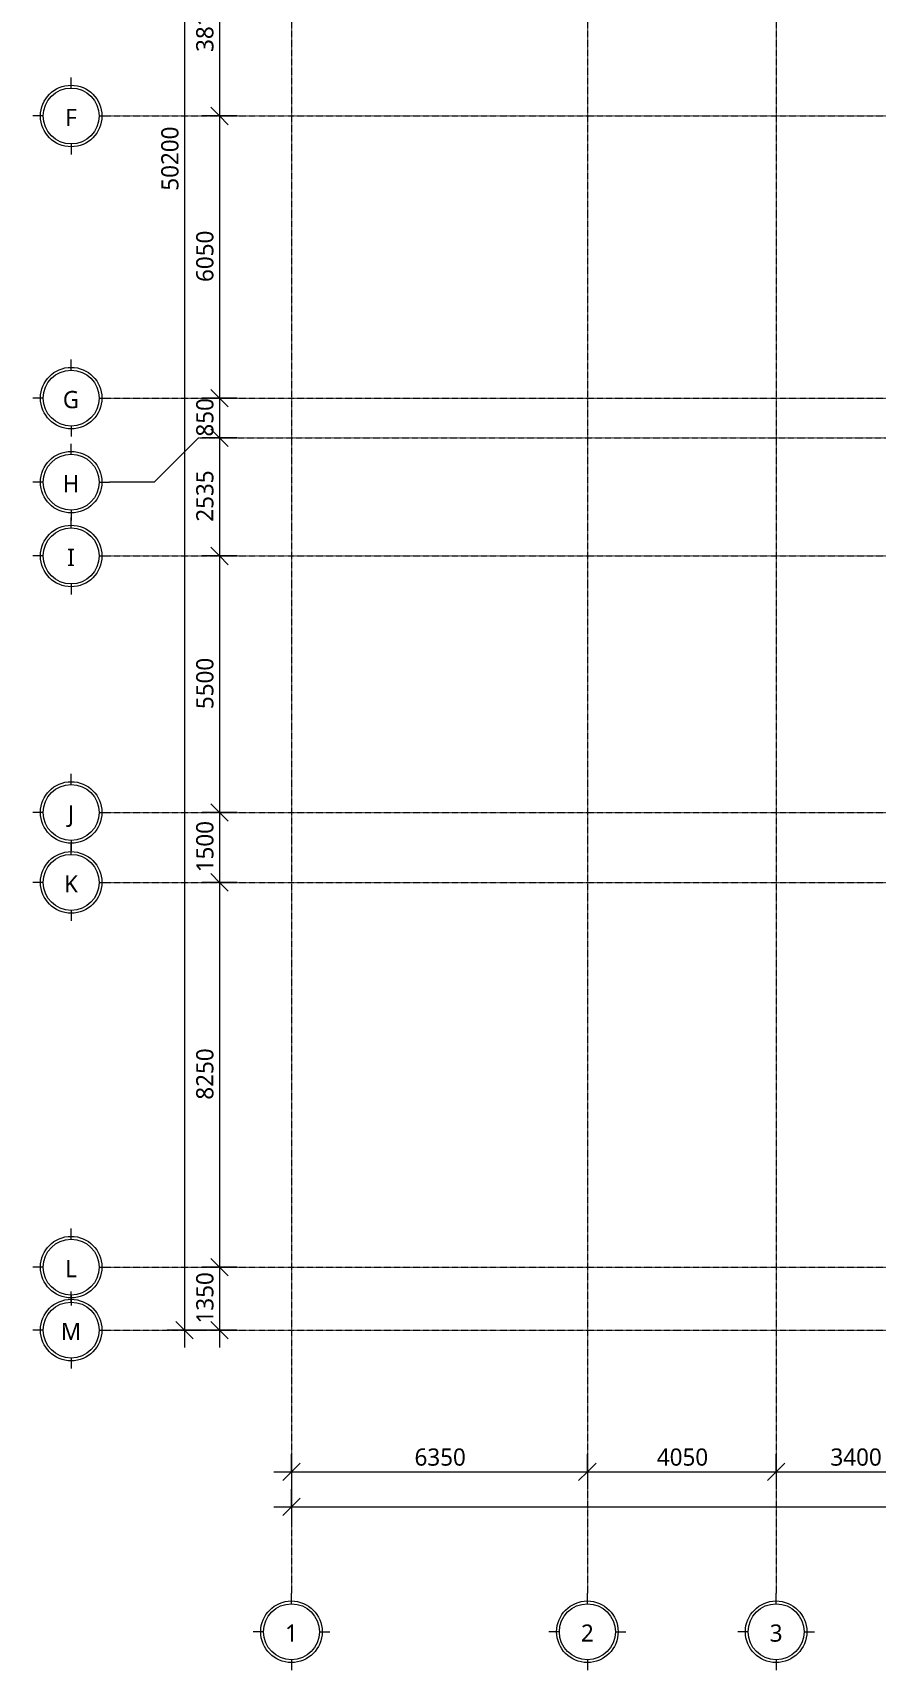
# Model space of a CAD drawing. Header units: millimetres. Extents: x -53802 to 55300, y -23895 to 35510.
# Drawn here: x -53802 to -35723, y -23895 to 11220 of the extents above; entities that cross this region are included whole.
import ezdxf

# ---------------------------------------------------------------- set-up
doc = ezdxf.new("R2010")
doc.units = ezdxf.units.MM
doc.linetypes.add('Ligne de quadrillage', pattern=[22.225, 12.7, -3.175, 3.175, -3.175])
for name, color, linetype, lineweight in [('A-010-D_DIM', 211, 'Continuous', 5), ('A-010-D_DIM-150', 211, 'Continuous', 5), ('Z-030-M_GRID', 191, 'Continuous', 5), ('Z-033_T_GRIDREF', 31, 'Continuous', 5)]:
    doc.layers.add(name, color=color, linetype=linetype, lineweight=lineweight)
doc.styles.add('Trebuchet MS_1', font='trebuc.ttf', dxfattribs={"height": 369.230769})
doc.dimstyles.new('ART-Cotes_linéaires', dxfattribs={"dimscale": 304.8, "dimtxt": 375, "dimasz": 1.230315, "dimexe": 1.230315, "dimexo": 0.0625, "dimgap": 0.098425, "dimtad": 1, "dimdec": 0, "dimdsep": 46, "dimtxsty": 'Trebuchet MS_1', "dimblk1": 'OBLIQUE', "dimblk2": 'OBLIQUE', "dimsah": 1, "dimcen": 0.09, "dimdle": 1.230315, "dimazin": 0, "dimtfac": 1, "dimtdec": 4, "dimtix": 1, "dimtmove": 0, "dimatfit": 3, "dimfxl": 1.230315, "dimfxlon": 1, "dimtvp": 1, "dimtolj": 1, "dimtzin": 0, "dimarcsym": 2})

# ---------------------------------------------------------------- blocks, each defined once
blk = doc.blocks.new('Grid - End of the grid line - Circle-4360-4_025 - 02F - BOTTOM REINFORCEMENT')
at = {"layer": 'Z-033_T_GRIDREF'}
for p, q in [((0, 4), (0, 5.5)), ((-4, 0), (-5.5, 0)), ((4, 0), (5.5, 0)), ((0, -4), (0, -5.5))]:
    blk.add_line(p, q, dxfattribs=at)
for radius in [4.4, 4]:
    blk.add_circle((0, 0), radius, dxfattribs=at)
blk = doc.blocks.new('DIMBLOCK1-4_025 - 02F - BOTTOM REINFORCEMENT')
at = {"layer": 'A-010-D_DIM-150', "transparency": 16777216}
for p, q in [((-48250, -19264), (-48250, -20014)), ((-48250, -19639), (-48250, -19264)), ((-41900, -19264), (-41900, -20014)), ((-41900, -19639), (-41900, -19264)), ((-48625, -19639), (-41900, -19639))]:
    blk.add_line(p, q, dxfattribs=at)
at = {"layer": 'A-010-D_DIM-150', "lineweight": 15, "transparency": 16777216}
for p, q in [((-48250, -19639), (-48438, -19827)), ((-48250, -19639), (-48063, -19452)), ((-41900, -19639), (-42088, -19827)), ((-41900, -19639), (-41713, -19452))]:
    blk.add_line(p, q, dxfattribs=at)
at = {"layer": 'A-010-D_DIM-150', "color": 0, "transparency": 16777216, "insert": (-45609, -19138), "char_height": 369.2, "width": 1281.36, "attachment_point": 1, "line_spacing_factor": 1.032839, "style": 'Trebuchet MS_1'}
blk.add_mtext('6350', dxfattribs=at)
blk = doc.blocks.new('_Oblique')
at = {"color": 0, "linetype": 'ByBlock', "lineweight": -2}
blk.add_line((-0.5, -0.5), (0.5, 0.5), dxfattribs=at)
blk = doc.blocks.new('DIMBLOCK2-4_025 - 02F - BOTTOM REINFORCEMENT')
at = {"layer": 'A-010-D_DIM-150', "transparency": 16777216}
for p, q in [((-41900, -19264), (-41900, -20014)), ((-41900, -19639), (-41900, -19264)), ((-37850, -19264), (-37850, -20014)), ((-37850, -19639), (-37850, -19264)), ((-41900, -19639), (-37850, -19639))]:
    blk.add_line(p, q, dxfattribs=at)
at = {"layer": 'A-010-D_DIM-150', "lineweight": 15, "transparency": 16777216}
for p, q in [((-41900, -19639), (-42088, -19827)), ((-41900, -19639), (-41713, -19452)), ((-37850, -19639), (-38038, -19827)), ((-37850, -19639), (-37663, -19452))]:
    blk.add_line(p, q, dxfattribs=at)
at = {"layer": 'A-010-D_DIM-150', "color": 0, "transparency": 16777216, "insert": (-40409, -19138), "char_height": 369.2, "width": 1281.36, "attachment_point": 1, "line_spacing_factor": 1.032839, "style": 'Trebuchet MS_1'}
blk.add_mtext('4050', dxfattribs=at)
blk = doc.blocks.new('DIMBLOCK3-4_025 - 02F - BOTTOM REINFORCEMENT')
at = {"layer": 'A-010-D_DIM-150', "transparency": 16777216}
for p, q in [((-37850, -19264), (-37850, -20014)), ((-37850, -19639), (-37850, -19264)), ((-34450, -19264), (-34450, -20014)), ((-34450, -19639), (-34450, -19264)), ((-37850, -19639), (-34450, -19639))]:
    blk.add_line(p, q, dxfattribs=at)
at = {"layer": 'A-010-D_DIM-150', "lineweight": 15, "transparency": 16777216}
for p, q in [((-37850, -19639), (-38038, -19827)), ((-37850, -19639), (-37663, -19452)), ((-34450, -19639), (-34638, -19827)), ((-34450, -19639), (-34263, -19452))]:
    blk.add_line(p, q, dxfattribs=at)
at = {"layer": 'A-010-D_DIM-150', "color": 0, "transparency": 16777216, "insert": (-36684, -19138), "char_height": 369.2, "width": 1281.36, "attachment_point": 1, "line_spacing_factor": 1.032839, "style": 'Trebuchet MS_1'}
blk.add_mtext('3400', dxfattribs=at)
blk = doc.blocks.new('DIMBLOCK19-4_025 - 02F - BOTTOM REINFORCEMENT')
at = {"layer": 'A-010-D_DIM-150', "transparency": 16777216}
for p, q in [((-48250, -20014), (-48250, -20764)), ((-48250, -20389), (-48250, -20014)), ((48250, -20014), (48250, -20764)), ((48250, -20389), (48250, -20014)), ((-48625, -20389), (48625, -20389))]:
    blk.add_line(p, q, dxfattribs=at)
at = {"layer": 'A-010-D_DIM-150', "lineweight": 15, "transparency": 16777216}
for p, q in [((-48250, -20389), (-48063, -20202)), ((48250, -20389), (48437, -20202)), ((-48250, -20389), (-48438, -20577)), ((48250, -20389), (48062, -20577))]:
    blk.add_line(p, q, dxfattribs=at)
at = {"layer": 'A-010-D_DIM-150', "color": 0, "transparency": 16777216, "insert": (-667, -19888), "char_height": 369.2, "width": 1601.69, "attachment_point": 1, "line_spacing_factor": 1.032839, "style": 'Trebuchet MS_1'}
blk.add_mtext('96500', dxfattribs=at)
blk = doc.blocks.new('DIMBLOCK24-4_025 - 02F - BOTTOM REINFORCEMENT')
at = {"layer": 'A-010-D_DIM-150', "lineweight": 15, "transparency": 16777216}
for p, q in [((-49793, 13250), (-49981, 13437)), ((-49793, 13250), (-49606, 13062)), ((-49793, 9435), (-49981, 9622)), ((-49793, 9435), (-49606, 9248))]:
    blk.add_line(p, q, dxfattribs=at)
at = {"layer": 'A-010-D_DIM-150', "transparency": 16777216}
for p, q in [((-49418, 13250), (-50168, 13250)), ((-49793, 13250), (-49793, 9435)), ((-49793, 13250), (-49418, 13250)), ((-49418, 9435), (-50168, 9435)), ((-49793, 9435), (-49418, 9435))]:
    blk.add_line(p, q, dxfattribs=at)
at = {"layer": 'A-010-D_DIM-150', "color": 0, "transparency": 16777216, "insert": (-50294, 10809), "char_height": 369.2, "width": 1281.36, "attachment_point": 1, "rotation": 90, "line_spacing_factor": 1.032839, "style": 'Trebuchet MS_1'}
blk.add_mtext('3815', dxfattribs=at)
blk = doc.blocks.new('DIMBLOCK25-4_025 - 02F - BOTTOM REINFORCEMENT')
at = {"layer": 'A-010-D_DIM-150', "lineweight": 15, "transparency": 16777216}
for p, q in [((-49793, 9435), (-49981, 9622)), ((-49793, 9435), (-49606, 9248)), ((-49793, 3385), (-49981, 3572)), ((-49793, 3385), (-49606, 3197))]:
    blk.add_line(p, q, dxfattribs=at)
at = {"layer": 'A-010-D_DIM-150', "transparency": 16777216}
for p, q in [((-49418, 9435), (-50168, 9435)), ((-49793, 9435), (-49793, 3385)), ((-49793, 9435), (-49418, 9435)), ((-49418, 3385), (-50168, 3385)), ((-49793, 3385), (-49418, 3385))]:
    blk.add_line(p, q, dxfattribs=at)
at = {"layer": 'A-010-D_DIM-150', "color": 0, "transparency": 16777216, "insert": (-50294, 5876), "char_height": 369.2, "width": 1281.36, "attachment_point": 1, "rotation": 90, "line_spacing_factor": 1.032839, "style": 'Trebuchet MS_1'}
blk.add_mtext('6050', dxfattribs=at)
blk = doc.blocks.new('DIMBLOCK26-4_025 - 02F - BOTTOM REINFORCEMENT')
at = {"layer": 'A-010-D_DIM-150', "lineweight": 15, "transparency": 16777216}
for p, q in [((-49793, 3385), (-49981, 3572)), ((-49793, 3385), (-49606, 3197)), ((-49793, 2535), (-49981, 2722)), ((-49793, 2535), (-49606, 2348))]:
    blk.add_line(p, q, dxfattribs=at)
at = {"layer": 'A-010-D_DIM-150', "transparency": 16777216}
for p, q in [((-49418, 3385), (-50168, 3385)), ((-49793, 3385), (-49793, 2535)), ((-49793, 3385), (-49418, 3385)), ((-49418, 2535), (-50168, 2535)), ((-49793, 2535), (-49418, 2535))]:
    blk.add_line(p, q, dxfattribs=at)
at = {"layer": 'A-010-D_DIM-150', "color": 0, "transparency": 16777216, "insert": (-50294, 2560), "char_height": 369.2, "width": 961.02, "attachment_point": 1, "rotation": 90, "line_spacing_factor": 1.032839, "style": 'Trebuchet MS_1'}
blk.add_mtext('850', dxfattribs=at)
blk = doc.blocks.new('DIMBLOCK27-4_025 - 02F - BOTTOM REINFORCEMENT')
at = {"layer": 'A-010-D_DIM-150', "transparency": 16777216}
for p, q in [((-49418, 2535), (-50168, 2535)), ((-49793, 2535), (-49793, 0)), ((-49793, 2535), (-49418, 2535)), ((-49418, 0), (-50168, 0)), ((-49793, 0), (-49418, 0))]:
    blk.add_line(p, q, dxfattribs=at)
at = {"layer": 'A-010-D_DIM-150', "lineweight": 15, "transparency": 16777216}
for p, q in [((-49793, 2535), (-49981, 2722)), ((-49793, 2535), (-49606, 2348)), ((-49793, 0), (-49981, 187)), ((-49793, 0), (-49606, -188))]:
    blk.add_line(p, q, dxfattribs=at)
at = {"layer": 'A-010-D_DIM-150', "color": 0, "transparency": 16777216, "insert": (-50294, 734), "char_height": 369.2, "width": 1281.36, "attachment_point": 1, "rotation": 90, "line_spacing_factor": 1.032839, "style": 'Trebuchet MS_1'}
blk.add_mtext('2535', dxfattribs=at)
blk = doc.blocks.new('DIMBLOCK28-4_025 - 02F - BOTTOM REINFORCEMENT')
at = {"layer": 'A-010-D_DIM-150', "lineweight": 15, "transparency": 16777216}
for p, q in [((-49793, 0), (-49981, 187)), ((-49793, 0), (-49606, -188)), ((-49793, -5500), (-49981, -5313)), ((-49793, -5500), (-49606, -5688))]:
    blk.add_line(p, q, dxfattribs=at)
at = {"layer": 'A-010-D_DIM-150', "transparency": 16777216}
for p, q in [((-49418, 0), (-50168, 0)), ((-49793, 0), (-49793, -5500)), ((-49793, 0), (-49418, 0)), ((-49418, -5500), (-50168, -5500)), ((-49793, -5500), (-49418, -5500))]:
    blk.add_line(p, q, dxfattribs=at)
at = {"layer": 'A-010-D_DIM-150', "color": 0, "transparency": 16777216, "insert": (-50294, -3284), "char_height": 369.2, "width": 1281.36, "attachment_point": 1, "rotation": 90, "line_spacing_factor": 1.032839, "style": 'Trebuchet MS_1'}
blk.add_mtext('5500', dxfattribs=at)
blk = doc.blocks.new('DIMBLOCK29-4_025 - 02F - BOTTOM REINFORCEMENT')
at = {"layer": 'A-010-D_DIM-150', "transparency": 16777216}
for p, q in [((-49418, -5500), (-50168, -5500)), ((-49793, -5500), (-49793, -7000)), ((-49793, -5500), (-49418, -5500)), ((-49418, -7000), (-50168, -7000)), ((-49793, -7000), (-49418, -7000))]:
    blk.add_line(p, q, dxfattribs=at)
at = {"layer": 'A-010-D_DIM-150', "lineweight": 15, "transparency": 16777216}
for p, q in [((-49793, -5500), (-49981, -5313)), ((-49793, -5500), (-49606, -5688)), ((-49793, -7000), (-49981, -6812)), ((-49793, -7000), (-49606, -7187))]:
    blk.add_line(p, q, dxfattribs=at)
at = {"layer": 'A-010-D_DIM-150', "color": 0, "transparency": 16777216, "insert": (-50294, -6784), "char_height": 369.2, "width": 1281.36, "attachment_point": 1, "rotation": 90, "line_spacing_factor": 1.032839, "style": 'Trebuchet MS_1'}
blk.add_mtext('1500', dxfattribs=at)
blk = doc.blocks.new('DIMBLOCK30-4_025 - 02F - BOTTOM REINFORCEMENT')
at = {"layer": 'A-010-D_DIM-150', "transparency": 16777216}
for p, q in [((-49418, -7000), (-50168, -7000)), ((-49793, -7000), (-49793, -15250)), ((-49793, -7000), (-49418, -7000)), ((-49418, -15250), (-50168, -15250)), ((-49793, -15250), (-49418, -15250))]:
    blk.add_line(p, q, dxfattribs=at)
at = {"layer": 'A-010-D_DIM-150', "lineweight": 15, "transparency": 16777216}
for p, q in [((-49793, -7000), (-49981, -6812)), ((-49793, -7000), (-49606, -7187)), ((-49793, -15250), (-49981, -15063)), ((-49793, -15250), (-49606, -15438))]:
    blk.add_line(p, q, dxfattribs=at)
at = {"layer": 'A-010-D_DIM-150', "color": 0, "transparency": 16777216, "insert": (-50294, -11659), "char_height": 369.2, "width": 1281.36, "attachment_point": 1, "rotation": 90, "line_spacing_factor": 1.032839, "style": 'Trebuchet MS_1'}
blk.add_mtext('8250', dxfattribs=at)
blk = doc.blocks.new('DIMBLOCK31-4_025 - 02F - BOTTOM REINFORCEMENT')
at = {"layer": 'A-010-D_DIM-150', "lineweight": 15, "transparency": 16777216}
for p, q in [((-49793, -15250), (-49981, -15063)), ((-49793, -15250), (-49606, -15438)), ((-49793, -16600), (-49981, -16413)), ((-49793, -16600), (-49606, -16788))]:
    blk.add_line(p, q, dxfattribs=at)
at = {"layer": 'A-010-D_DIM-150', "transparency": 16777216}
for p, q in [((-49418, -15250), (-50168, -15250)), ((-49793, -15250), (-49793, -16975)), ((-49793, -15250), (-49418, -15250)), ((-49418, -16600), (-50168, -16600)), ((-49793, -16600), (-49418, -16600))]:
    blk.add_line(p, q, dxfattribs=at)
at = {"layer": 'A-010-D_DIM-150', "color": 0, "transparency": 16777216, "insert": (-50294, -16459), "char_height": 369.2, "width": 1281.36, "attachment_point": 1, "rotation": 90, "line_spacing_factor": 1.032839, "style": 'Trebuchet MS_1'}
blk.add_mtext('1350', dxfattribs=at)
blk = doc.blocks.new('DIMBLOCK32-4_025 - 02F - BOTTOM REINFORCEMENT')
at = {"layer": 'A-010-D_DIM-150', "lineweight": 15, "transparency": 16777216}
for p, q in [((-50543, 33600), (-50731, 33788)), ((-50543, 33600), (-50356, 33413)), ((-50543, -16600), (-50731, -16413)), ((-50543, -16600), (-50356, -16788))]:
    blk.add_line(p, q, dxfattribs=at)
at = {"layer": 'A-010-D_DIM-150', "transparency": 16777216}
for p, q in [((-50543, 33975), (-50543, -16975)), ((-50168, 33600), (-50918, 33600)), ((-50543, 33600), (-50168, 33600)), ((-50168, -16600), (-50918, -16600)), ((-50543, -16600), (-50168, -16600))]:
    blk.add_line(p, q, dxfattribs=at)
at = {"layer": 'A-010-D_DIM-150', "color": 0, "transparency": 16777216, "insert": (-51044, 7833), "char_height": 369.2, "width": 1601.69, "attachment_point": 1, "rotation": 90, "line_spacing_factor": 1.032839, "style": 'Trebuchet MS_1'}
blk.add_mtext('50200', dxfattribs=at)

msp = doc.modelspace()

# ---------------------------------------------------------------- linework, layer by layer
at = {"layer": 'Z-030-M_GRID', "linetype": 'Ligne de quadrillage'}
for p, q in [((-48250, 35509.7), (-48250, -22244.6)), ((-41900, 35509.7), (-41900, -22244.6)), ((-37850, 35509.7), (-37850, -22244.6)), ((-52151.6, 9435), (50533.3, 9435)), ((-52151.6, 3385), (50533.3, 3385)), ((-50246.6, 2535), (50533.3, 2535)), ((-52151.6, 0), (50533.3, 0)), ((-52151.6, -5500), (50533.3, -5500)), ((-52151.6, -7000), (50533.3, -7000)), ((-52151.6, -15250), (50533.3, -15250)), ((-52151.6, -16600), (50533.3, -16600))]:
    msp.add_line(p, q, dxfattribs=at)
at = {"layer": 'Z-030-M_GRID'}
for p, q in [((-50246.6, 2535), (-51199.1, 1582.5)), ((-51199.1, 1582.5), (-52151.6, 1582.5))]:
    msp.add_line(p, q, dxfattribs=at)

# ---------------------------------------------------------------- block references
at = {"layer": 'Z-033_T_GRIDREF', "xscale": 149.9999999999999, "yscale": 149.9999999999999, "zscale": 149.9999999999999}
for p, rotation in [((-52976.6, 9435), 269.9999999999996), ((-52976.6, 3385), 269.9999999999996), ((-52976.6, 1582.5), 269.9999999999996), ((-52976.6, 0), 269.9999999999996), ((-52976.6, -5500), 269.9999999999996), ((-52976.6, -7000), 269.9999999999996), ((-52976.6, -15250), 269.9999999999996), ((-52976.6, -16600), 269.9999999999996), ((-48250, -23069.6), 180), ((-41900, -23069.6), 180), ((-37850, -23069.6), 180)]:
    msp.add_blockref('Grid - End of the grid line - Circle-4360-4_025 - 02F - BOTTOM REINFORCEMENT', p, dxfattribs=dict(at, rotation=rotation))

# ---------------------------------------------------------------- texts
at = {"layer": 'Z-033_T_GRIDREF', "char_height": 369.2, "attachment_point": 2, "line_spacing_factor": 1.032839, "style": 'Trebuchet MS_1'}
for s, insert, width in [('F', (-52980.5, 9588.3), 319.5), ('G', (-52980.5, 3538.3), 409.5), ('H', (-52980.5, 1735.8), 396), ('I', (-52980.5, 153.3), 171), ('J', (-52980.5, -5346.7), 288), ('K', (-52980.5, -6846.7), 351), ('L', (-52980.5, -15096.7), 306), ('M', (-52980.5, -16446.7), 432), ('1', (-48249.8, -22912.6), 319.5), ('2', (-41899.8, -22912.6), 319.5), ('3', (-37849.8, -22912.6), 319.5)]:
    msp.add_mtext(s, dxfattribs=dict(at, insert=insert, width=width))

# ---------------------------------------------------------------- dimensions: what is measured, and where the dimension line sits
at = {"layer": 'A-010-D_DIM'}
for base, p1, p2, override, picture, middle in [((-50543.1, -16600), (-50168.1, 33600), (-50168.1, -16600), {"dimpost": '<>', "dimfxl": 50200.000001}, 'DIMBLOCK32-4_025 - 02F - BOTTOM REINFORCEMENT', (-50761, 8500)), ((-49793.1, 9435), (-49418.1, 13250), (-49418.1, 9435), {"dimpost": '<>', "dimfxl": 3814.999999}, 'DIMBLOCK24-4_025 - 02F - BOTTOM REINFORCEMENT', (-50011, 11342.5)), ((-49793.1, 3385), (-49418.1, 9435), (-49418.1, 3385), {"dimpost": '<>', "dimfxl": 6050}, 'DIMBLOCK25-4_025 - 02F - BOTTOM REINFORCEMENT', (-50011.6, 6410)), ((-49793.1, 2535), (-49418.1, 3385), (-49418.1, 2535), {"dimpost": '<>', "dimfxl": 850}, 'DIMBLOCK26-4_025 - 02F - BOTTOM REINFORCEMENT', (-50011, 2960)), ((-49793.1, 0), (-49418.1, 2535), (-49418.1, 0), {"dimpost": '<>', "dimfxl": 2535}, 'DIMBLOCK27-4_025 - 02F - BOTTOM REINFORCEMENT', (-50011, 1267.5)), ((-49793.1, -5500), (-49418.1, 0), (-49418.1, -5500), {"dimpost": '<>', "dimfxl": 5500.000001}, 'DIMBLOCK28-4_025 - 02F - BOTTOM REINFORCEMENT', (-50011, -2750)), ((-49793.1, -7000), (-49418.1, -5500), (-49418.1, -7000), {"dimpost": '<>', "dimfxl": 1499.999999}, 'DIMBLOCK29-4_025 - 02F - BOTTOM REINFORCEMENT', (-50011, -6250)), ((-49793.1, -15250), (-49418.1, -7000), (-49418.1, -15250), {"dimpost": '<>', "dimfxl": 8250.000002}, 'DIMBLOCK30-4_025 - 02F - BOTTOM REINFORCEMENT', (-50011, -11125)), ((-49793.1, -16600), (-49418.1, -15250), (-49418.1, -16600), {"dimpost": '<>', "dimfxl": 1349.999999}, 'DIMBLOCK31-4_025 - 02F - BOTTOM REINFORCEMENT', (-50011, -15925))]:
    dim = msp.add_linear_dim(base=base, p1=p1, p2=p2, angle=90, dimstyle='ART-Cotes_linéaires', override=override, dxfattribs=at)
    dim.commit()
    dim.dimension.update_dxf_attribs({"geometry": picture, "text_midpoint": middle})
for base, p1, p2, override, picture, middle in [((-41900, -19639.3), (-48250, -19264.3), (-41900, -19264.3), {"dimpost": '<>', "dimfxl": 6350}, 'DIMBLOCK1-4_025 - 02F - BOTTOM REINFORCEMENT', (-45075, -19420.8)), ((-37850, -19639.3), (-41900, -19264.3), (-37850, -19264.3), {"dimpost": '<>', "dimfxl": 4050}, 'DIMBLOCK2-4_025 - 02F - BOTTOM REINFORCEMENT', (-39875, -19421.4)), ((-34450, -19639.3), (-37850, -19264.3), (-34450, -19264.3), {"dimpost": '<>', "dimfxl": 3400}, 'DIMBLOCK3-4_025 - 02F - BOTTOM REINFORCEMENT', (-36150, -19421.4)), ((48250, -20389.3), (-48250, -20014.3), (48250, -20014.3), {"dimpost": '<>', "dimfxl": 96500}, 'DIMBLOCK19-4_025 - 02F - BOTTOM REINFORCEMENT', (0, -20170.8))]:
    dim = msp.add_linear_dim(base=base, p1=p1, p2=p2, dimstyle='ART-Cotes_linéaires', override=override, dxfattribs=at)
    dim.commit()
    dim.dimension.update_dxf_attribs({"geometry": picture, "text_midpoint": middle})

doc.saveas('drawing.dxf')
